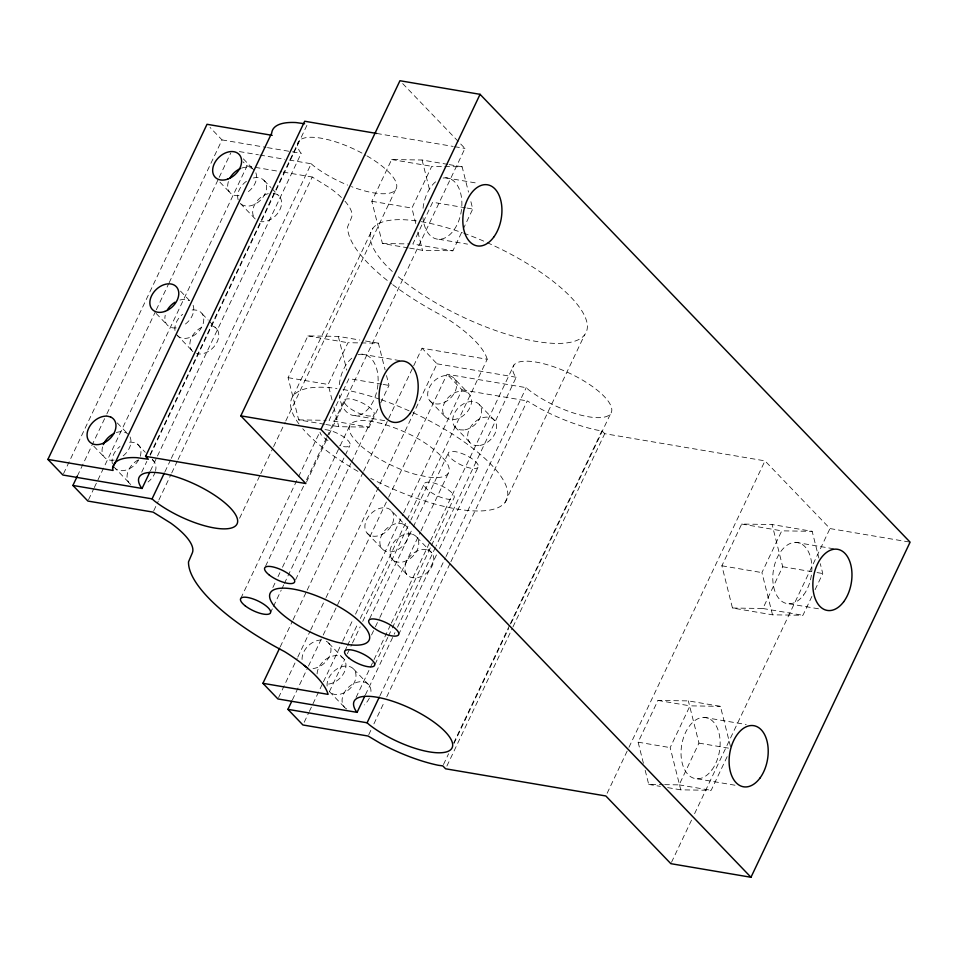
<?xml version="1.0" encoding="UTF-8"?>
<svg xmlns="http://www.w3.org/2000/svg" width="958" height="958" viewBox="0 0 958 958"><rect width="100%" height="100%" fill="white"/><g stroke="black" fill="none" stroke-linecap="round" stroke-linejoin="round"><path stroke-width="0.72" stroke-dasharray="4.79 3.59" d="M63.539 473.671L222.028 139.916L210.03 127.414M77.394 475.982L106.266 415.173M106.913 413.82L155.675 311.122M156.31 309.781L168.5 284.107M169.147 282.754L218.556 178.703M219.19 177.35L230.746 153.029M88.543 499.717L93.68 488.903M94.315 487.55L247.032 165.95L243.033 161.782M141.7 472.186L146.837 461.385M150.047 454.619L298.896 141.125M150.286 455.206L307.482 124.145M150.418 470.893L156.837 457.373M157.471 456.032L301.195 153.34L299.782 151.544A54.235 17.747 25.4 0 1 313.733 137.329A54.235 17.747 25.4 0 1 365.812 155.22M164.908 471.851L170.68 459.684M171.326 458.331L311.194 163.758L286.274 159.531M153.747 510.77L158.25 501.309M158.884 499.968L171.075 474.294M171.722 472.941L177.493 460.774M178.14 459.421L312.236 177.014L329.887 187.996A62.965 20.597 25.4 0 1 342.365 198.438M324.439 424.262L298.68 419.891L288.095 377.668L307.925 335.911L338.33 336.39L359.801 340.03M408.192 247.882L382.434 243.512L371.848 201.288L391.666 159.531L422.083 160.01L447.841 164.381M293.376 395.702L372.937 228.148M239.596 518.242L260.133 475M260.768 473.647L272.958 447.973M273.605 446.62L285.161 422.298M285.795 420.945L395.51 189.888M332.043 399.941L328.151 384.457L347.982 342.713L378.398 343.18L385.104 369.92M415.784 223.561L411.904 208.078L431.735 166.333L443.315 166.512M240.805 598.355L297.914 478.09M298.561 476.737L319.733 432.142M265.546 566.214L304.045 485.143M306.608 479.73L326.498 437.842M327.145 436.501L344.461 400.013M306.464 482.197L328.283 436.249M328.917 434.896L464.953 148.43L402.001 82.879M272.862 587.505L275.425 582.105M278 576.704L279.916 572.644M282.49 567.244L339.587 446.979M340.234 445.626L349.862 425.364M270.252 613.216L272.826 607.803M273.461 606.45L281.161 590.236M281.808 588.883L283.724 584.835M284.37 583.482L344.688 456.463M345.323 455.11L349.814 445.65M295.627 579.722L350.808 463.516M351.454 462.163L373.907 414.874A16.526 5.413 25.4 0 0 354.783 399.953A16.526 5.413 25.4 0 0 348.88 407.497A16.526 5.413 25.4 0 0 373.907 414.874M325.864 424.502L338.749 426.681L369.165 427.16L378.111 408.3M380.673 402.911L388.984 385.403L386.517 375.56M409.617 248.122L422.49 250.313L452.906 250.78L462.498 230.579M463.145 229.237L472.737 209.036L470.618 200.581M280.239 646.83L292.429 621.155M293.076 619.814L306.548 591.433M307.195 590.08L363.01 472.522M363.657 471.168L388.038 419.82M388.673 418.466L413.054 367.118M413.7 365.764L422.047 348.209L487.215 359.262L410.862 520.062M278.562 697.592L297.172 658.397M297.806 657.056L309.997 631.382M310.643 630.029L325.397 598.942M326.043 597.6L437.04 363.824L422.047 348.209M292.406 699.891L307.805 667.463M308.452 666.109L322.571 636.387M323.205 635.034L388.014 498.555M388.661 497.202L447.039 374.243L526.217 387.667L528.385 389.607A54.235 17.747 25.4 0 0 607.863 415.904A54.235 17.747 25.4 0 0 564.849 371.117A54.235 17.747 25.4 0 0 514.805 375.452L516.218 377.26L436.01 546.168M304.201 722.272L308.692 712.812M309.338 711.459L322.81 683.09M323.457 681.737L342.066 642.555M342.701 641.201L352.963 619.575M355.538 614.174L403.019 514.183M403.653 512.829L462.043 389.858L447.039 374.243M344.916 650.889L346.832 646.83M347.479 645.476L357.741 623.862M360.316 618.449L406.503 521.164M407.15 519.811L424.478 483.323M329.372 691.676L344.772 659.236M347.335 653.835L351.837 644.375M352.472 643.022L360.172 626.807M362.735 621.407L410.216 521.415M369.644 618.748L412.635 528.217M413.281 526.864L448.572 452.547M371.536 634.986L374.734 628.232M375.38 626.879L379.236 618.772M379.871 617.419L420.299 532.289M420.933 530.948L448.524 472.833M356.077 697.46L373.404 660.972M374.039 659.619L390.732 624.484M391.367 623.131L429.867 542.06M430.513 540.707L513.919 365.046M374.997 664.397L387.834 637.369M388.469 636.016L391.678 629.262M392.325 627.909L430.813 546.826M431.459 545.485L453.912 498.184A16.526 5.413 25.4 0 0 434.788 483.275A16.526 5.413 25.4 0 0 428.885 490.807A16.526 5.413 25.4 0 0 453.912 498.184M365.429 694.801L394.947 632.651M397.51 627.239L435.375 547.521M398.444 634.962L436.944 553.88M439.518 548.479L478.006 467.396A16.526 5.413 25.4 0 0 458.882 452.487A16.526 5.413 25.4 0 0 452.978 460.032A16.526 5.413 25.4 0 0 478.006 467.396M379.931 695.759L445.374 557.927M446.009 556.574L526.217 387.667M368.77 734.69L371.333 729.278M373.907 723.877L384.17 702.262M386.733 696.849L450.26 563.076M450.895 561.723L527.247 400.923L539.737 408.348A82.651 27.04 25.4 0 0 597.325 430.154L601.947 430.789L604.726 433.687L764.975 460.87L829.975 528.565L910.1 542.156M505.01 502.495L584.572 334.941M443.47 764.556L448.595 753.742M453.733 742.929L509.56 625.37M510.195 624.017L601.947 430.789M453.972 743.504L508.518 628.652M511.081 623.239L610.533 413.796M446.883 766.089L512.338 628.268M512.973 626.915L604.726 433.687M607.133 793.272L628.304 748.689M628.951 747.336L764.975 460.87M643.417 763.286L638.124 742.175L657.954 700.418L688.359 700.897L720.416 706.333L730.643 747.156M811.893 596.439L802.936 615.287L772.519 614.82L732.463 608.019L721.877 565.795L741.696 524.05L772.112 524.517L812.168 531.319L818.874 558.059M727.17 756.64L711.171 790.314L680.767 789.835L670.169 747.611L690 705.854L720.416 706.333M772.519 614.82L761.933 572.597L781.764 530.84L812.168 531.319M664.648 784.65L679.126 784.877L698.957 743.121L688.359 700.897M732.463 608.019L762.879 608.498L782.698 566.741L772.112 524.517M671.498 862.32L692.023 819.078M694.598 813.677L829.975 528.565M815.09 589.709L822.766 573.543L820.288 563.687M444.763 166.536L462.139 166.812L468.498 192.139M382.434 243.512L409.952 243.943M298.68 419.891L326.199 420.322M645.189 770.328L648.71 784.398L663.199 784.626M210.976 325.756L212.077 325.876A16.526 11.819 -43.8 0 1 217.442 341.264A16.526 11.819 -43.8 0 1 199.994 354.029L196.57 353.634M376.745 133.461L453.182 146.43M454.655 146.682L464.953 148.43M449.266 164.62L462.139 166.812M391.666 159.531L431.735 166.333M222.028 139.916L266.013 147.376M267.474 147.628L290.933 151.603M292.406 151.855L301.195 153.34M445.698 177.829L478.605 183.421M239.356 151.568L258.421 154.801M259.881 155.052L284.813 159.279M247.032 165.95L281.808 171.853M283.257 172.093L312.236 177.014M465.576 207.814L432.669 202.234L412.85 243.991L452.906 250.78M467.013 208.066L472.737 209.036M371.848 201.288L411.904 208.078M438.944 239.284L467.552 244.134M365.513 341L378.398 343.18M307.925 335.911L347.982 342.713M437.04 363.824L516.218 377.26M361.944 354.209L400.576 360.759M462.043 389.858L527.247 400.923M381.835 384.194L348.928 378.614L329.097 420.358L369.165 427.16M383.26 384.433L388.984 385.403M288.095 377.668L328.151 384.457M355.19 415.652L385.236 420.754M741.696 524.05L781.764 530.84M795.727 542.348L834.358 548.898M782.698 566.741L811.318 571.603M817.042 572.573L822.766 573.543M721.877 565.795L761.933 572.597M788.973 603.791L819.018 608.881M762.879 608.498L802.936 615.287M657.954 700.418L690 705.854M703.962 717.362L746.21 724.523M698.957 743.121L731.002 748.557M638.124 742.175L670.169 747.611M697.208 778.806L735.085 785.237M679.126 784.877L711.171 790.314M648.71 784.398L660.373 786.374M667.654 787.608L680.767 789.835M273.21 193.276L276.395 194.151A16.526 11.819 -43.8 0 1 279.353 210.808A16.526 11.819 -43.8 0 1 261.067 221.681L260.468 221.514M311.194 163.758L313.374 165.686A54.235 17.747 25.4 0 0 347.622 185.098M243.344 158.848L252.337 168.225M263.953 180.308L270.958 187.588M271.952 188.63L278.958 195.923M454.355 378.602A16.526 11.819 -43.8 0 1 442.752 403.043A16.526 11.819 -43.8 0 1 429.328 387.559A16.526 11.819 -43.8 0 1 454.355 378.602L469.36 394.217A16.526 11.819 -43.8 0 1 457.756 418.658A16.526 11.819 -43.8 0 1 444.332 403.174A16.526 11.819 -43.8 0 1 469.36 394.217M479.503 404.791L494.496 420.418M219.921 182.164L229.92 192.57M240.314 203.407L255.307 219.023A16.526 11.819 -43.8 0 1 254.588 204.749A16.526 11.819 -43.8 0 1 268.348 193.624M429.938 400.863L444.931 416.49M454.799 426.741L469.803 442.356M180.535 291.136L189.528 300.513M202.138 313.793L208.137 320.044M209.143 321.086L217.143 329.42M391.547 510.877A16.526 11.819 -43.8 0 1 379.943 535.318A16.526 11.819 -43.8 0 1 366.519 519.835A16.526 11.819 -43.8 0 1 391.547 510.877L406.551 526.505A16.526 11.819 -43.8 0 1 394.947 550.946A16.526 11.819 -43.8 0 1 381.512 535.462A16.526 11.819 -43.8 0 1 406.551 526.505M416.826 537.258L431.83 552.886M156.106 313.398L167.111 324.858M176.5 334.474L191.504 350.101M367.118 533.151L382.122 548.766M391.846 558.837L406.851 574.465M117.271 422.945L127.27 433.351M328.738 643.165L343.742 658.781M353.741 669.199L368.734 684.826M137.269 443.961L145.269 452.296M152.406 459.72L154.406 461.804M93.74 446.153L104.745 457.613M113.619 466.654L129.749 483.455M344.317 707.088L329.312 691.46A16.526 11.819 -43.8 0 0 353.478 684.132A16.526 11.819 -43.8 0 0 344.269 666.193A16.526 11.819 -43.8 0 0 327.397 687.736M422.083 160.01L430.202 192.378M417.904 232.016L422.49 250.313M338.33 336.39L346.808 370.171M333.803 406.982L338.749 426.681M344.952 201.192A62.965 20.597 25.4 0 1 351.43 217.825L347.634 226.759A143.437 46.93 25.4 0 0 391.594 283.819M392.72 284.67A143.437 46.93 25.4 0 0 443.59 316.451A90.579 29.638 25.4 0 1 487.215 359.262M326.319 641.225A16.526 11.819 -43.8 0 1 328.714 657.691A16.526 11.819 -43.8 0 1 310.967 668.54M302.069 659.463A16.526 11.819 -43.8 0 1 323.229 640.183M317.074 673.917A16.526 11.819 -43.8 0 1 333.851 655.835A16.526 11.819 -43.8 0 1 345.431 669.199A16.526 11.819 -43.8 0 1 325.959 684.168M241.524 168.129A16.526 11.819 -43.8 0 1 256.385 174.572A16.526 11.819 -43.8 0 1 246.457 192.953M238.973 195.636A16.526 11.819 -43.8 0 1 228.782 180.499M193.121 305.279A16.526 11.819 -43.8 0 1 183.649 325.241M176.164 327.911A16.526 11.819 -43.8 0 1 165.207 315.278M179.972 300.022A16.526 11.819 -43.8 0 1 189.109 300.656M130.048 436.944A16.526 11.819 -43.8 0 1 122.744 456.212M114.134 460.091A16.526 11.819 -43.8 0 1 102.865 445.853M116.361 432.537A16.526 11.819 -43.8 0 1 122.492 431.795L125.69 432.645A16.526 11.819 -43.8 0 1 128.276 434.393M367.022 155.914A54.235 17.747 25.4 0 1 396.145 188.906A54.235 17.747 25.4 0 1 351.49 186.618M140.263 456.224A16.526 11.819 -43.8 0 0 134.395 442.584L130.995 442.141A16.526 11.819 -43.8 0 0 127.282 442.68M138.635 459.924A16.526 11.819 -43.8 0 1 115.75 468.881M112.361 463.72A16.526 11.819 -43.8 0 1 119.954 446.464M177.134 335.3A16.526 11.819 -43.8 0 0 181.565 338.018L184.99 338.414A16.526 11.819 -43.8 0 0 202.437 325.648A16.526 11.819 -43.8 0 0 197.073 310.26L193.648 309.865A16.526 11.819 -43.8 0 0 189.923 310.44M174.979 330.498A16.526 11.819 -43.8 0 1 182.619 314.296M241.081 204.09A16.526 11.819 -43.8 0 0 242.865 205.18L246.062 206.054A16.526 11.819 -43.8 0 0 264.36 195.181A16.526 11.819 -43.8 0 0 261.39 178.523L258.205 177.661A16.526 11.819 -43.8 0 0 252.086 178.356M238.171 199.839A16.526 11.819 -43.8 0 1 247.14 180.763M152.262 459.577A16.526 11.819 -43.8 0 1 155.603 470.606M155.268 471.851A16.526 11.819 -43.8 0 1 148.059 481.994M130.755 484.497A16.526 11.819 -43.8 0 1 138.515 459.78M192.857 351.658A16.526 11.819 -43.8 0 1 191.48 337.635A16.526 11.819 -43.8 0 1 204.928 326.067M413.042 412.659A118.804 38.871 25.4 0 1 505.716 501.489A118.804 38.871 25.4 0 1 370.794 478.389M357.933 471.36A118.804 38.871 25.4 0 1 302.74 428.717M299.016 424.059A118.804 38.871 25.4 0 1 336.965 388.481M343.024 389.451A118.804 38.871 25.4 0 1 379.919 399.27M381.32 399.749A118.804 38.871 25.4 0 1 411.689 412.036M324.99 429.639A16.526 5.413 25.4 0 1 348.245 440.764A16.526 5.413 25.4 0 1 339.503 445.709M327.995 440.512A16.526 5.413 25.4 0 1 319.996 432.178M487.191 242.637A118.804 38.871 25.4 0 1 575.674 340.856A118.804 38.871 25.4 0 1 396.528 275.293M392.301 271.485A118.804 38.871 25.4 0 1 418.095 221.154M421.245 221.657A118.804 38.871 25.4 0 1 462.295 232.698M463.708 233.201A118.804 38.871 25.4 0 1 485.826 242.039M358.124 354.747A30.991 19.136 -80.4 0 1 378.087 377.703A30.991 19.136 -80.4 0 1 360.998 414.395A30.991 19.136 -80.4 0 1 339.3 395.151M339.3 384.637A30.991 19.136 -80.4 0 1 351.861 358.172M443.159 178.056A30.991 19.136 -80.4 0 1 461.888 203.084A30.991 19.136 -80.4 0 1 443.758 238.422A30.991 19.136 -80.4 0 1 422.921 217.502M423.053 208.257A30.991 19.136 -80.4 0 1 435.615 181.804M346.736 709.016A16.526 11.819 -43.8 0 1 352.197 684.443A16.526 11.819 -43.8 0 1 370.638 694.406M369.345 698.131A16.526 11.819 -43.8 0 1 364.279 704.896M463.744 429.986L460.223 429.843A16.526 11.819 -43.8 0 1 458.571 407.629A16.526 11.819 -43.8 0 1 481.335 408.587A16.526 11.819 -43.8 0 1 463.744 429.986M478.749 445.602L475.228 445.458A16.526 11.819 -43.8 0 1 473.563 423.244A16.526 11.819 -43.8 0 1 496.328 424.202A16.526 11.819 -43.8 0 1 478.749 445.602M411.509 534.025L408.012 533.81A16.526 11.819 -43.8 0 0 390.948 547.198A16.526 11.819 -43.8 0 0 397.163 562.071L400.66 562.286A16.526 11.819 -43.8 0 0 417.724 548.898A16.526 11.819 -43.8 0 0 411.509 534.025M426.514 549.653L423.017 549.425A16.526 11.819 -43.8 0 0 405.952 562.825A16.526 11.819 -43.8 0 0 412.168 577.686L415.664 577.913A16.526 11.819 -43.8 0 0 432.729 564.525A16.526 11.819 -43.8 0 0 426.514 549.653M381.859 423.532L370.291 421.137A54.75 17.915 25.4 0 0 352.233 436.441L358.316 443.494A54.75 17.915 25.4 0 0 416.526 474.665L428.094 477.06A54.75 17.915 25.4 0 0 446.153 461.756C429.986 442.069 405.689 430.968 381.859 423.532M803.582 595.002A30.991 19.136 -80.4 0 0 800.601 543.473A30.991 19.136 -80.4 0 0 772.855 580.728A30.991 19.136 -80.4 0 0 803.582 595.002M711.83 770.016A30.991 19.136 -80.4 0 0 708.836 718.488A30.991 19.136 -80.4 0 0 681.102 755.742A30.991 19.136 -80.4 0 0 711.83 770.016"/><path stroke-width="1.44" d="M149.771 472.246L142.071 488.46L62.905 475.024L47.9 459.409L207.024 124.289L272.204 135.341M279.604 648.183L262.923 683.317L328.091 694.37A90.579 29.638 25.4 0 0 284.466 651.56A143.437 46.93 25.4 0 1 188.51 561.879L192.307 552.946A62.965 20.597 25.4 0 0 170.763 523.116L153.112 512.123L87.908 501.058L72.904 485.443L77.394 475.982M47.9 459.409L113.08 470.462L112.589 468.175L271.713 133.054A82.651 27.04 25.4 0 1 295.986 122.552L304.608 123.75M112.589 468.175A82.651 27.04 25.4 0 1 136.862 457.673L148.358 459.253L145.58 456.355L304.704 121.247L376.745 133.461M142.071 488.46L140.658 486.652A54.235 17.747 25.4 0 1 190.702 482.317A54.235 17.747 25.4 0 1 233.716 527.104A54.235 17.747 25.4 0 1 154.25 500.806L152.071 498.867L164.261 473.192M145.58 456.355L305.83 483.539L240.817 415.844L399.941 80.735L480.066 94.327L910.1 542.156L750.976 877.265L670.851 863.673L605.851 795.978L445.602 768.795L442.824 765.897L438.201 765.262A82.651 27.04 25.4 0 1 380.613 743.468L368.123 736.043L302.92 724.978L287.915 709.351L291.771 701.244M750.976 877.265L320.942 429.435L480.066 94.327M262.923 683.317L277.916 698.945L357.094 712.369L364.794 696.155M357.094 712.369L355.681 710.561A54.235 17.747 25.4 0 1 405.725 706.238A54.235 17.747 25.4 0 1 448.739 751.024A54.235 17.747 25.4 0 1 369.261 724.715L367.094 722.787L379.284 697.113M240.817 415.844L320.942 429.435M72.904 485.443L152.071 498.867M287.915 709.351L367.094 722.787M306.74 667.367A16.526 11.819 -43.8 0 1 304.309 665.427M229.944 178.044A16.526 11.819 -43.8 0 1 240.266 168.632M167.135 310.332A16.526 11.819 -43.8 0 1 174.991 302.201M103.332 444.608A16.526 11.819 -43.8 0 1 113.858 433.567M348.532 644.626L336.965 642.219A54.75 17.915 25.4 0 1 269.785 597.816A54.75 17.915 25.4 0 1 328.091 600.846C342.305 608.138 356.687 616.449 366.591 629.31A54.75 17.915 25.4 0 1 348.532 644.626M110.697 417.017L107.488 416.179A16.526 11.819 -43.8 0 0 87.046 435.124A16.526 11.819 -43.8 0 0 107.751 440.584A16.526 11.819 -43.8 0 0 110.697 417.017M843.651 601.804A30.991 19.136 -80.4 0 0 840.657 550.263A30.991 19.136 -80.4 0 0 812.923 587.529A30.991 19.136 -80.4 0 0 843.651 601.804M759.898 778.171A30.991 19.136 -80.4 0 0 756.916 726.643A30.991 19.136 -80.4 0 0 729.17 763.897A30.991 19.136 -80.4 0 0 759.898 778.171M409.868 413.664A30.991 19.136 -80.4 0 0 406.887 362.136A30.991 19.136 -80.4 0 0 379.14 399.39A30.991 19.136 -80.4 0 0 409.868 413.664M493.621 237.285A30.991 19.136 -80.4 0 0 490.628 185.756A30.991 19.136 -80.4 0 0 462.894 223.01A30.991 19.136 -80.4 0 0 493.621 237.285M227.741 179.122A16.526 11.819 -43.8 0 0 239.344 154.681A16.526 11.819 -43.8 0 0 214.305 163.638A16.526 11.819 -43.8 0 0 227.741 179.122M164.92 311.41A16.526 11.819 -43.8 0 0 176.535 286.969A16.526 11.819 -43.8 0 0 151.496 295.926A16.526 11.819 -43.8 0 0 164.92 311.41M373.416 627.586A16.526 5.413 25.4 0 0 398.444 634.962A16.526 5.413 25.4 0 0 379.32 620.042A16.526 5.413 25.4 0 0 373.416 627.586M349.323 658.374A16.526 5.413 25.4 0 0 374.35 665.738A16.526 5.413 25.4 0 0 355.226 650.829A16.526 5.413 25.4 0 0 349.323 658.374M245.224 605.839A16.526 5.413 25.4 0 0 270.252 613.216A16.526 5.413 25.4 0 0 251.128 598.295A16.526 5.413 25.4 0 0 245.224 605.839M269.318 575.051A16.526 5.413 25.4 0 0 294.346 582.428A16.526 5.413 25.4 0 0 275.221 567.507A16.526 5.413 25.4 0 0 269.318 575.051"/></g></svg>
